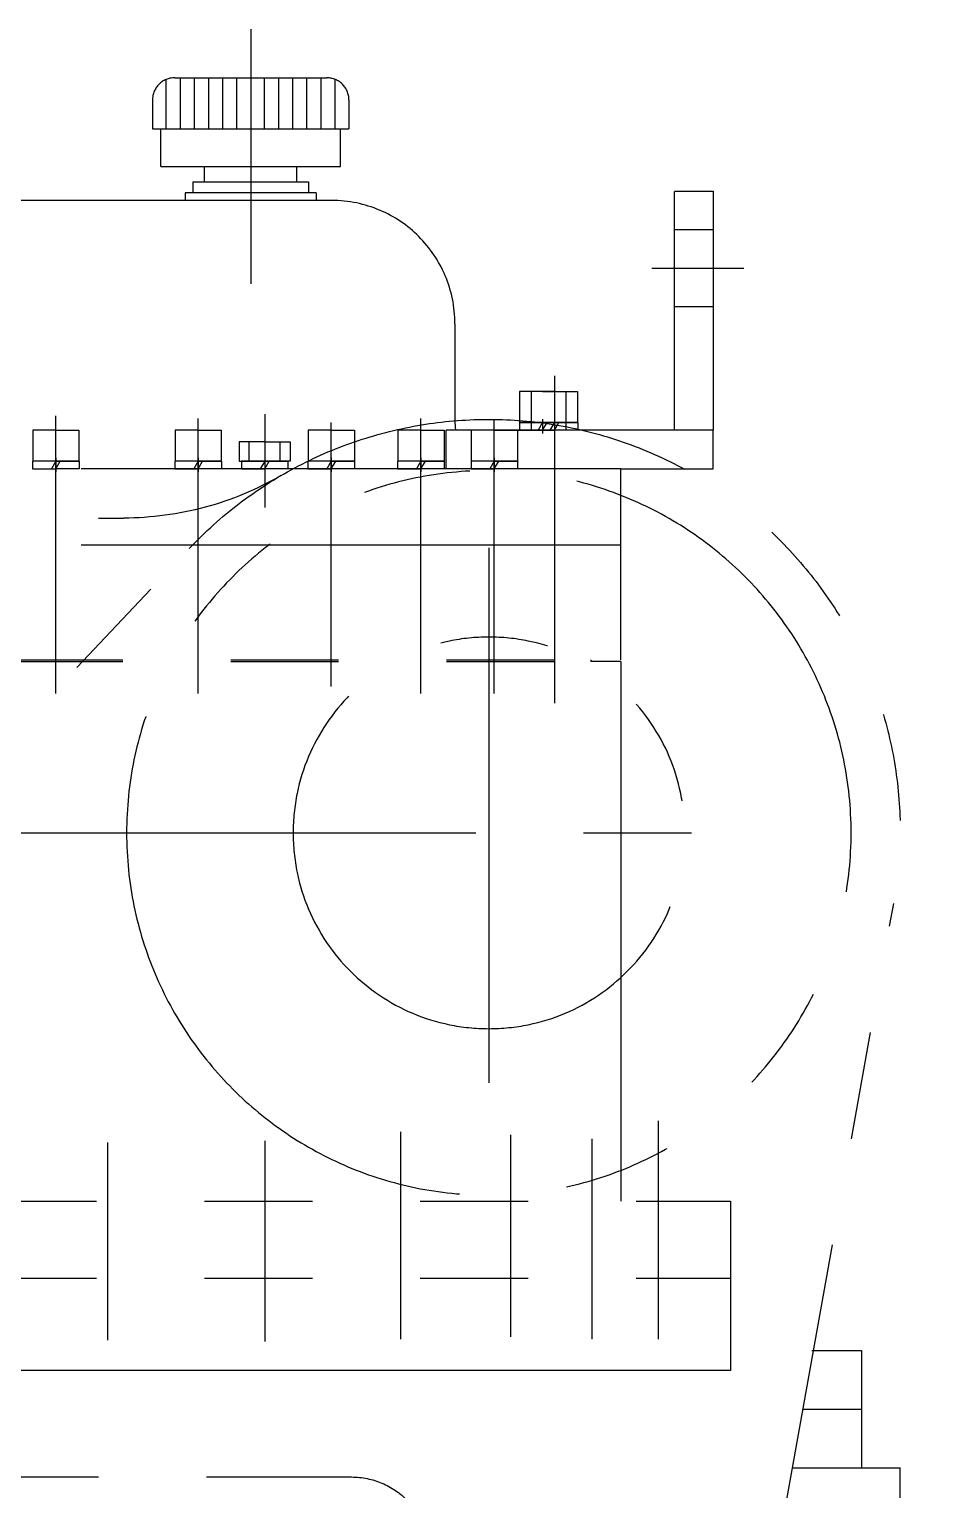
# Model space of a CAD drawing. Header units: millimetres. Extents: x 0 to 14700, y -398 to 10395.
# Drawn here: x 9558 to 10140, y 4662 to 5609 of the extents above; entities that cross this region are included whole.
import ezdxf

# ---------------------------------------------------------------- set-up
doc = ezdxf.new("R2010")
doc.units = ezdxf.units.MM
doc.header["$LTSCALE"] = 350
doc.linetypes.add('G', pattern=[2, 1.25, -0.25, 0.25, -0.25])
doc.linetypes.add('K', pattern=[2.5, 1.25, -0.25, 0.25, -0.25, 0.25, -0.25])
for name, color, linetype in [('01', 7, 'Continuous'), ('05', 142, 'G'), ('07', 6, 'K')]:
    doc.layers.add(name, color=color, linetype=linetype)

# ---------------------------------------------------------------- blocks, each defined once
blk = doc.blocks.new('A$C2F3B3551')
at = {"layer": '05', "color": 142, "linetype": 'G', "ltscale": 0.8}
for p, q in [((266.8, 2142.21), (266.8, 1794.99)), ((1185.32, 1957.23), (84.87, 1957.23))]:
    blk.add_line(p, q, dxfattribs=at)
at = {"layer": '07', "color": 6, "linetype": 'K', "ltscale": 0.8}
for p, q in [((1080, 2161.43), (503.78, 2161.43)), ((918.45, 1657.11), (461.19, 2141.68)), ((229, 656.43), (4.18, 1911.35)), ((57.31, 1621.43), (25, 1621.43)), ((25, 1621.43), (25, 1545.43)), ((62.93, 1583.43), (25, 1583.43)), ((0, 656.43), (0, 1545.43)), ((69.74, 1545.43), (0, 1545.43)), ((1150, 1539.43), (356, 1539.43))]:
    blk.add_line(p, q, dxfattribs=at)
for radius in [235, 127]:
    blk.add_circle((266.8, 1957.23), radius, dxfattribs=at)
for centre, radius, start, end in [((267, 1958.43), 267, 43.33928, 190.15668), ((503.78, 2364.43), 203, 239.74935, 270), ((356, 1488.43), 51, 90, 180)]:
    blk.add_arc(centre, radius, start, end, dxfattribs=at)
blk = doc.blocks.new('rtrtrt')
at = {"layer": '07', "color": 6, "linetype": 'K', "ltscale": 1.2}
for p, q in [((8549.72, 22128.54), (8549.72, 21963.38)), ((8494.75, 22095.9), (8494.75, 22063.93)), ((8500.4, 22097.05), (8599.04, 22097.05)), ((8503.92, 22097.05), (8503.92, 22063.93)), ((8513.08, 22097.05), (8513.08, 22063.93)), ((8522.24, 22097.05), (8522.24, 22063.93)), ((8531.4, 22097.05), (8531.4, 22063.93)), ((8540.56, 22097.05), (8540.56, 22063.93)), ((8558.47, 22097.05), (8558.47, 22063.93)), ((8567.64, 22097.05), (8567.64, 22063.93)), ((8576.8, 22097.05), (8576.8, 22063.93)), ((8585.96, 22097.05), (8585.96, 22063.93)), ((8595.12, 22097.05), (8595.12, 22063.93)), ((8604.28, 22096.06), (8604.28, 22063.93)), ((8486, 22082.65), (8486, 22063.93)), ((8613.44, 22082.65), (8613.44, 22063.93)), ((8486, 22063.93), (8613.44, 22063.93)), ((8491.4, 22039.45), (8491.4, 22063.93)), ((8608.04, 22039.45), (8608.04, 22063.93)), ((8491.4, 22039.45), (8608.04, 22039.45)), ((8519.72, 22029.45), (8519.72, 22039.45)), ((8579.72, 22029.45), (8579.72, 22039.45)), ((8512.22, 22029.45), (8512.22, 22022.45)), ((8512.22, 22029.45), (8587.22, 22029.45)), ((8587.22, 22029.45), (8587.22, 22022.45)), ((8507.22, 22022.45), (8507.22, 22017.45)), ((8592.22, 22022.45), (8507.22, 22022.45)), ((8587.22, 22022.45), (8512.22, 22022.45)), ((8592.22, 22022.45), (8592.22, 22017.45)), ((8861.07, 21258.45), (7338.37, 21258.45))]:
    blk.add_line(p, q, dxfattribs=at)
at = {"layer": '07', "color": 6, "linetype": 'K', "ltscale": 0.8}
for p, q in [((8602.62, 22017.45), (8116.72, 22017.45)), ((8682.22, 21937.45), (8682.22, 21873.45)), ((8722.31, 21868.45), (8739.08, 21868.45)), ((8729.96, 21868.45), (8746.72, 21868.45)), ((8755.84, 21868.45), (8739.08, 21868.45)), ((8763.49, 21868.45), (8746.72, 21868.45)), ((8789.72, 21843.45), (8116.72, 21843.45)), ((8789.72, 21719.45), (8789.72, 21843.45)), ((8789.72, 21793.95), (8116.72, 21793.95)), ((8116.72, 21719.45), (8789.72, 21719.45)), ((8116.72, 21718.45), (8789.72, 21718.45)), ((8770.35, 21719.45), (8770.35, 21718.45)), ((8770.35, 21719.45), (8770.35, 21718.45)), ((8789.72, 21718.45), (8770.35, 21718.45)), ((8789.72, 21718.45), (8789.72, 21368.45)), ((8789.72, 21718.45), (8789.72, 21368.45)), ((8814.1, 21420.5), (8814.1, 21278.77)), ((8099.72, 21368.45), (8861.07, 21368.45)), ((8861.07, 21368.45), (8861.07, 21258.45)), ((8099.72, 21318.45), (8861.07, 21318.45))]:
    blk.add_line(p, q, dxfattribs=at)
at = {"layer": '07', "color": 6, "linetype": 'K'}
for p, q in [((8824.72, 22023.45), (8849.72, 22023.45)), ((8824.72, 21868.45), (8824.72, 22023.23)), ((8849.72, 22023.45), (8849.72, 21868.45)), ((8849.72, 21998.45), (8824.72, 21998.45)), ((8809.83, 21973.45), (8869.63, 21973.45)), ((8849.72, 21948.45), (8824.72, 21948.45)), ((8746.72, 21903.68), (8746.72, 21691.43)), ((8724.08, 21893.45), (8724.08, 21873.45)), ((8739.08, 21893.45), (8724.08, 21893.45)), ((8731.72, 21893.45), (8731.72, 21873.45)), ((8746.72, 21893.45), (8731.72, 21893.45)), ((8739.08, 21893.45), (8754.08, 21893.45)), ((8746.72, 21893.45), (8761.72, 21893.45)), ((8754.08, 21893.45), (8754.08, 21873.45)), ((8761.72, 21893.45), (8761.72, 21873.45)), ((8423.31, 21697.59), (8423.31, 21877.84)), ((8515.62, 21697.59), (8515.62, 21876.13)), ((8558.79, 21878.84), (8558.79, 21818.26)), ((8660.13, 21697.59), (8660.13, 21876.06)), ((8739.08, 21875.55), (8739.08, 21866.35)), ((8746.72, 21875.55), (8746.72, 21866.35)), ((8423.31, 21868.45), (8408.31, 21868.45)), ((8408.31, 21868.45), (8408.31, 21848.45)), ((8423.31, 21868.45), (8438.31, 21868.45)), ((8438.31, 21868.45), (8438.31, 21848.45)), ((8515.62, 21868.45), (8500.62, 21868.45)), ((8500.62, 21868.45), (8500.62, 21848.45)), ((8515.62, 21868.45), (8530.62, 21868.45)), ((8530.62, 21868.45), (8530.62, 21848.45)), ((8601.97, 21868.45), (8586.97, 21868.45)), ((8586.97, 21868.45), (8586.97, 21848.45)), ((8601.97, 21702.3), (8601.97, 21873.45)), ((8601.97, 21868.45), (8616.97, 21868.45)), ((8616.97, 21868.45), (8616.97, 21848.45)), ((8660.13, 21868.45), (8645.13, 21868.45)), ((8645.13, 21868.45), (8645.13, 21848.45)), ((8660.13, 21868.45), (8675.13, 21868.45)), ((8675.13, 21868.45), (8675.13, 21848.45)), ((8676.59, 21843.45), (8676.59, 21868.45)), ((8849.72, 21868.45), (8676.59, 21868.45)), ((8707.74, 21868.45), (8692.74, 21868.45)), ((8692.74, 21868.45), (8692.74, 21848.45)), ((8707.74, 21697.59), (8707.74, 21874.94)), ((8707.74, 21868.45), (8722.74, 21868.45)), ((8722.74, 21868.45), (8722.74, 21848.45)), ((8739.08, 21873.45), (8723.98, 21873.45)), ((8723.98, 21873.45), (8723.98, 21868.45)), ((8723.98, 21868.45), (8739.08, 21868.45)), ((8724.08, 21873.45), (8739.08, 21873.45)), ((8746.72, 21873.45), (8731.62, 21873.45)), ((8731.62, 21873.45), (8731.62, 21868.45)), ((8731.62, 21868.45), (8746.72, 21868.45)), ((8731.72, 21873.45), (8746.72, 21873.45)), ((8739.08, 21873.45), (8736.19, 21868.45)), ((8754.08, 21873.45), (8739.08, 21873.45)), ((8739.08, 21873.45), (8754.18, 21873.45)), ((8739.08, 21868.45), (8741.96, 21873.45)), ((8754.18, 21868.45), (8739.08, 21868.45)), ((8746.72, 21873.45), (8743.83, 21868.45)), ((8761.72, 21873.45), (8746.72, 21873.45)), ((8746.72, 21873.45), (8761.82, 21873.45)), ((8746.72, 21868.45), (8749.61, 21873.45)), ((8761.82, 21868.45), (8746.72, 21868.45)), ((8754.18, 21873.45), (8754.18, 21868.45)), ((8761.82, 21873.45), (8761.82, 21868.45)), ((8849.72, 21843.45), (8849.72, 21868.45)), ((8558.79, 21860.95), (8542.32, 21860.95)), ((8542.32, 21860.95), (8542.32, 21848.45)), ((8548.79, 21848.45), (8548.79, 21860.95)), ((8558.79, 21860.95), (8575.27, 21860.95)), ((8568.79, 21848.45), (8568.79, 21860.95)), ((8575.27, 21860.95), (8575.27, 21848.45)), ((8423.31, 21848.45), (8408.21, 21848.45)), ((8408.21, 21848.45), (8408.21, 21843.45)), ((8423.31, 21848.45), (8420.42, 21843.45)), ((8423.31, 21850.55), (8423.31, 21841.35)), ((8438.31, 21848.45), (8423.31, 21848.45)), ((8423.31, 21848.45), (8438.41, 21848.45)), ((8423.31, 21843.45), (8426.2, 21848.45)), ((8438.41, 21848.45), (8438.41, 21843.45)), ((8515.62, 21848.45), (8500.52, 21848.45)), ((8500.52, 21848.45), (8500.52, 21843.45)), ((8515.62, 21848.45), (8512.73, 21843.45)), ((8515.62, 21850.55), (8515.62, 21841.35)), ((8530.62, 21848.45), (8515.62, 21848.45)), ((8515.62, 21848.45), (8530.72, 21848.45)), ((8515.62, 21843.45), (8518.5, 21848.45)), ((8530.72, 21848.45), (8530.72, 21843.45)), ((8542.32, 21848.45), (8558.79, 21848.45)), ((8558.79, 21848.45), (8543.69, 21848.45)), ((8543.69, 21848.45), (8543.69, 21843.45)), ((8558.79, 21848.45), (8555.91, 21843.45)), ((8558.79, 21850.55), (8558.79, 21841.35)), ((8575.27, 21848.45), (8558.79, 21848.45)), ((8573.79, 21848.45), (8558.79, 21848.45)), ((8558.79, 21848.45), (8573.89, 21848.45)), ((8558.79, 21843.45), (8561.68, 21848.45)), ((8573.89, 21848.45), (8573.89, 21843.45)), ((8601.97, 21848.45), (8586.87, 21848.45)), ((8586.87, 21848.45), (8586.87, 21843.45)), ((8601.97, 21848.45), (8599.08, 21843.45)), ((8601.97, 21850.55), (8601.97, 21841.35)), ((8616.97, 21848.45), (8601.97, 21848.45)), ((8601.97, 21848.45), (8617.07, 21848.45)), ((8601.97, 21843.45), (8604.85, 21848.45)), ((8617.07, 21848.45), (8617.07, 21843.45)), ((8660.13, 21848.45), (8645.03, 21848.45)), ((8645.03, 21848.45), (8645.03, 21843.45)), ((8660.13, 21848.45), (8657.24, 21843.45)), ((8660.13, 21850.55), (8660.13, 21841.35)), ((8675.13, 21848.45), (8660.13, 21848.45)), ((8660.13, 21848.45), (8675.23, 21848.45)), ((8660.13, 21843.45), (8663.02, 21848.45)), ((8675.23, 21848.45), (8675.23, 21843.45)), ((8707.74, 21848.45), (8692.64, 21848.45)), ((8692.64, 21848.45), (8692.64, 21843.45)), ((8707.74, 21848.45), (8704.86, 21843.45)), ((8707.74, 21850.55), (8707.74, 21841.35)), ((8722.74, 21848.45), (8707.74, 21848.45)), ((8707.74, 21848.45), (8722.84, 21848.45)), ((8707.74, 21843.45), (8710.63, 21848.45)), ((8722.84, 21848.45), (8722.84, 21843.45)), ((8408.21, 21843.45), (8423.31, 21843.45)), ((8438.41, 21843.45), (8423.31, 21843.45)), ((8500.52, 21843.45), (8515.62, 21843.45)), ((8530.72, 21843.45), (8515.62, 21843.45)), ((8543.69, 21843.45), (8558.79, 21843.45)), ((8573.89, 21843.45), (8558.79, 21843.45)), ((8586.87, 21843.45), (8601.97, 21843.45)), ((8617.07, 21843.45), (8601.97, 21843.45)), ((8645.03, 21843.45), (8660.13, 21843.45)), ((8675.23, 21843.45), (8660.13, 21843.45)), ((8692.64, 21843.45), (8707.74, 21843.45)), ((8722.84, 21843.45), (8707.74, 21843.45)), ((8789.72, 21843.45), (8849.72, 21843.45)), ((8647.1, 21278.84), (8647.1, 21413.32)), ((8718.54, 21280.29), (8718.54, 21411.35)), ((8457, 21278.24), (8457, 21406.33)), ((8559.03, 21277.38), (8559.03, 21407.44)), ((8771.18, 21278.94), (8771.18, 21408.89))]:
    blk.add_line(p, q, dxfattribs=at)
at = {"layer": '07', "color": 6, "linetype": 'K', "ltscale": 1.2}
for centre, start, end in [((8500.4, 22082.65), 90, 180), ((8599.04, 22082.65), 0, 90)]:
    blk.add_arc(centre, 14.4, start, end, dxfattribs=at)
at = {"layer": '07', "color": 6, "linetype": 'K', "ltscale": 0.8}
for centre, radius, start, end in [((8602.22, 21937.45), 80, 0, 90), ((8712.22, 21873.45), 30, 180, 189.59407)]:
    blk.add_arc(centre, radius, start, end, dxfattribs=at)

msp = doc.modelspace()

# ---------------------------------------------------------------- block references
at = {"layer": '01'}
msp.add_blockref('rtrtrt', (1152.33, -16519.14), dxfattribs=at)
at = {"layer": '05', "color": 142, "linetype": 'G', "xscale": -1}
msp.add_blockref('A$C2F3B3551', (10123.35, 3130.88), dxfattribs=at)

doc.saveas('drawing.dxf')
